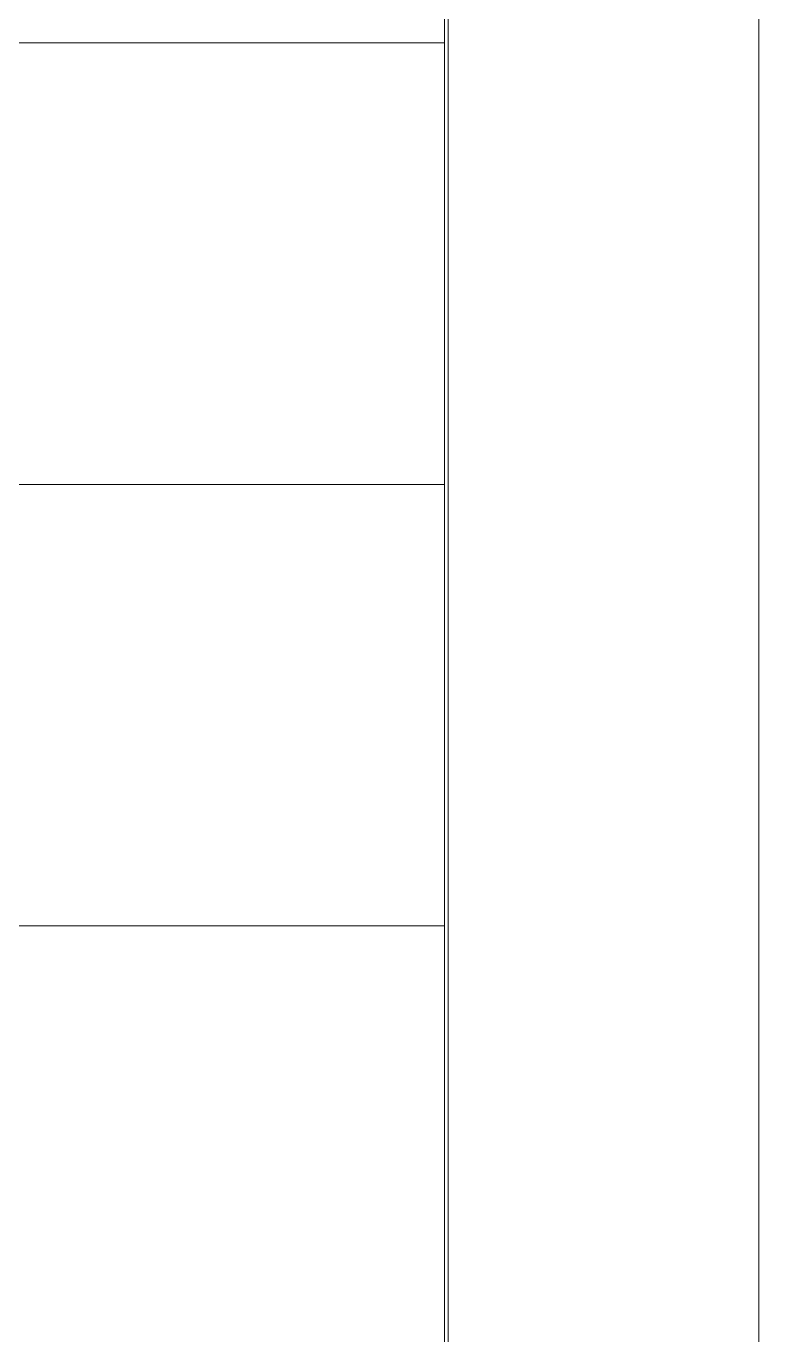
# Model space of a CAD drawing. Header units: millimetres. Extents: x 48 to 11980, y 100 to 8500.
# Drawn here: x 11745.6 to 11980, y 1946 to 2364.6 of the extents above; entities that cross this region are included whole.
import ezdxf

# ---------------------------------------------------------------- set-up
doc = ezdxf.new("R2010")
doc.units = ezdxf.units.MM
doc.linetypes.add('XKITLINE00', pattern=[0])
doc.layers.add('DrawingSheet', color=5, linetype='Continuous', lineweight=0)
doc.layers.add('OtherObjectType', color=1, linetype='Continuous', lineweight=0)

# ---------------------------------------------------------------- blocks, each defined once
blk = doc.blocks.new('*A3')
at = {"layer": 'DrawingSheet', "color": 5, "linetype": 'XKITLINE00', "lineweight": 0}
blk.add_line((11980, 100), (11980, 8500), dxfattribs=at)
blk = doc.blocks.new('*A5')
at = {"layer": 'OtherObjectType', "color": 7, "linetype": 'XKITLINE00', "lineweight": 0}
for p, q in [((11980, 100), (11980, 8500)), ((11879.38, 8405.95), (11879.38, 192)), ((11880.61, 8406.98), (11880.61, 193.02)), ((10798, 2359.29), (11879.38, 2359.29)), ((10798, 2218.03), (11879.38, 2218.03)), ((10798, 2076.77), (11879.38, 2076.77))]:
    blk.add_line(p, q, dxfattribs=at)

msp = doc.modelspace()

# ---------------------------------------------------------------- block references
at = {"lineweight": 0}
for name in ['*A3', '*A5']:
    msp.add_blockref(name, (0, 0), dxfattribs=at)

doc.saveas('drawing.dxf')
